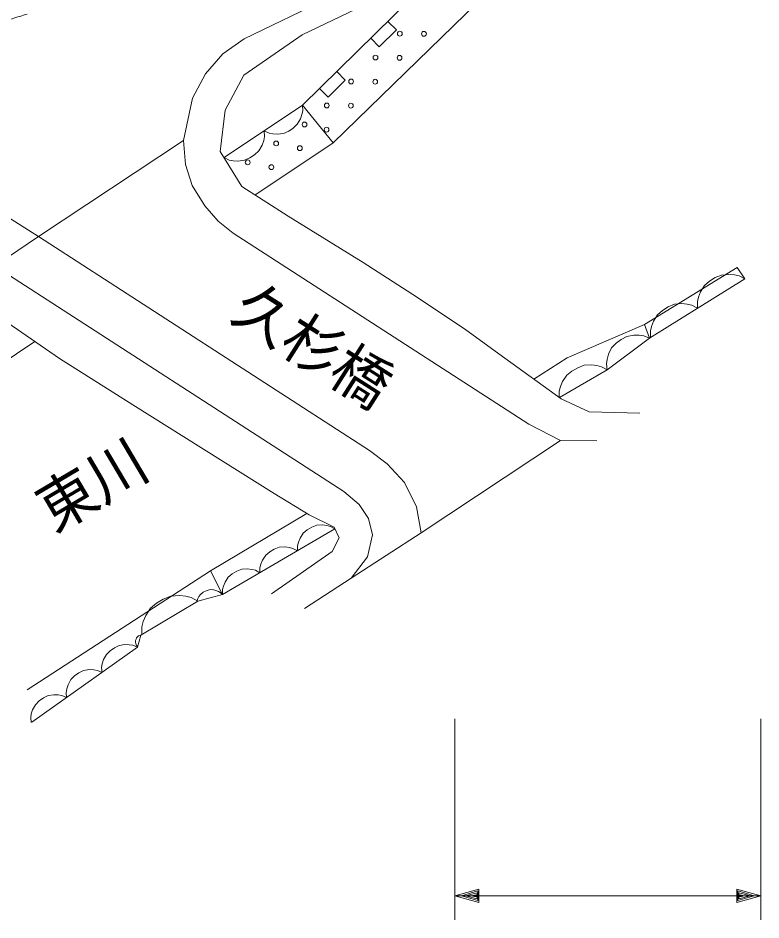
# Model space of a CAD drawing. Units: millimetres, scale not verified. Extents: x 40000 to 680000, y 20000 to 380000.
# Drawn here: x 516948 to 547722, y 242727 to 280070 of the extents above; entities that cross this region are included whole.
import ezdxf
from ezdxf.enums import TextEntityAlignment as Align

# ---------------------------------------------------------------- set-up
doc = ezdxf.new("R2010")
doc.units = ezdxf.units.MM
doc.header["$LTSCALE"] = 1000
doc.linetypes.add('CHAIN', pattern=[18.5, 12, -1.5, 3.5, -1.5])
for name, color, linetype, lineweight in [('M-BGD', 7, 'Continuous', 13), ('M-BMK', 2, 'CHAIN', 13), ('M-STR-HTXT', 7, 'Continuous', 13)]:
    doc.layers.add(name, color=color, linetype=linetype, lineweight=lineweight)
doc.layers.add('M-BGD-HTXT', color=7, linetype='Continuous')
doc.styles.add('ＭＳ ゴシック', font='')
doc.styles.get('ＭＳ ゴシック').set_extended_font_data('MS Gothic')

msp = doc.modelspace()

# ---------------------------------------------------------------- linework, layer by layer
at = {"layer": 'M-BGD'}
for p, q in [((528737, 276457), (535091, 282708)), ((532890, 282389), (526321, 279208)), ((533329, 281590), (528721, 279380)), ((535978, 280719), (530004, 274898)), ((532621, 279577), (532270, 279933)), ((528721, 279380), (526307, 277707)), ((531908, 278875), (532621, 279577)), ((526321, 279208), (525436, 278591)), ((531558, 279232), (531908, 278875)), ((525436, 278591), (524708, 277754)), ((530503, 277493), (530152, 277850)), ((524708, 277754), (524172, 276757)), ((526307, 277707), (525525, 276249)), ((529790, 276792), (530503, 277493)), ((529439, 277148), (529790, 276792)), ((524172, 276757), (523802, 274999)), ((525482, 274291), (528737, 276457)), ((528739, 276230), (528729, 276452)), ((530004, 274898), (528737, 276457)), ((525525, 276249), (525326, 274545)), ((528644, 275893), (528707, 276072)), ((528707, 276072), (528739, 276230)), ((528349, 275514), (528517, 275672)), ((528517, 275672), (528644, 275893)), ((527158, 275166), (527147, 275399)), ((527147, 275399), (527347, 275304)), ((527347, 275304), (527505, 275272)), ((527505, 275272), (527695, 275262)), ((527695, 275262), (527948, 275293)), ((527948, 275293), (528159, 275388)), ((528159, 275388), (528349, 275514)), ((517796, 271019), (523802, 274999)), ((523802, 274999), (523882, 274012)), ((530004, 274898), (526764, 272741)), ((527058, 274811), (527125, 275000)), ((527125, 275000), (527158, 275166)), ((525326, 274545), (526222, 273088)), ((526747, 274412), (526925, 274578)), ((526925, 274578), (527058, 274811)), ((525482, 274291), (525693, 274191)), ((525693, 274191), (525859, 274157)), ((525859, 274157), (526059, 274146)), ((526059, 274146), (526325, 274179)), ((526325, 274179), (526547, 274279)), ((526547, 274279), (526747, 274412)), ((523882, 274012), (524164, 273138)), ((524164, 273138), (524682, 272288)), ((526222, 273088), (528134, 271864)), ((517796, 271019), (515530, 272445)), ((524682, 272288), (525235, 271658)), ((528134, 271864), (531239, 269952)), ((525235, 271658), (525864, 271168)), ((525864, 271168), (538110, 263261)), ((515979, 269804), (517796, 271019)), ((531509, 262158), (517796, 271019)), ((515979, 269804), (530440, 260468)), ((531239, 269952), (533491, 268503)), ((542893, 267386), (546730, 269738)), ((546730, 269738), (547054, 269269)), ((547054, 269269), (543102, 266822)), ((545831, 269323), (545596, 269178)), ((546090, 269429), (545831, 269323)), ((546397, 269457), (546090, 269429)), ((546626, 269437), (546397, 269457)), ((546816, 269392), (546626, 269437)), ((547054, 269269), (546816, 269392)), ((545386, 268993), (545224, 268731)), ((545596, 269178), (545386, 268993)), ((514554, 268797), (518666, 265979)), ((533491, 268503), (535494, 267160)), ((545140, 268517), (545095, 268327)), ((545224, 268731), (545140, 268517)), ((544134, 268218), (543875, 268112)), ((544442, 268246), (544134, 268218)), ((544671, 268226), (544442, 268246)), ((544861, 268181), (544671, 268226)), ((545099, 268058), (544861, 268181)), ((545095, 268327), (545099, 268058)), ((543430, 267782), (543268, 267520)), ((543641, 267967), (543430, 267782)), ((543875, 268112), (543641, 267967)), ((539699, 265996), (542893, 267386)), ((542893, 267386), (543102, 266822)), ((543268, 267520), (543185, 267305)), ((535494, 267160), (537111, 265982)), ((543185, 267305), (543140, 267116)), ((543140, 267116), (543144, 266847)), ((517651, 266675), (515608, 265314)), ((543102, 266822), (541352, 265501)), ((541932, 266765), (541721, 266606)), ((542169, 266889), (541932, 266765)), ((542460, 266943), (542169, 266889)), ((542680, 266944), (542460, 266943)), ((542864, 266918), (542680, 266944)), ((543102, 266822), (542864, 266918)), ((541537, 266412), (541406, 266148)), ((541721, 266606), (541537, 266412)), ((518666, 265979), (521706, 264051)), ((537111, 265982), (539449, 264308)), ((538309, 265124), (539699, 265996)), ((541345, 265936), (541319, 265752)), ((541406, 266148), (541345, 265936)), ((540131, 265593), (539892, 265455)), ((540393, 265691), (540131, 265593)), ((540701, 265709), (540393, 265691)), ((540929, 265682), (540701, 265709)), ((541118, 265631), (540929, 265682)), ((541352, 265501), (541118, 265631)), ((541319, 265752), (541346, 265496)), ((541352, 265501), (539376, 264360)), ((539676, 265277), (539506, 265020)), ((539892, 265455), (539676, 265277)), ((539415, 264808), (539365, 264620)), ((539506, 265020), (539415, 264808)), ((539365, 264620), (539360, 264352)), ((521706, 264051), (527554, 260379)), ((539449, 264308), (540612, 263771)), ((540612, 263771), (542710, 263707)), ((538110, 263261), (539412, 262585)), ((533647, 258758), (539412, 262585)), ((539412, 262585), (540919, 262562)), ((532244, 261611), (531509, 262158)), ((532952, 260838), (532244, 261611)), ((533447, 259828), (532952, 260838)), ((527554, 260379), (529005, 259501)), ((530440, 260468), (531080, 259934)), ((531080, 259934), (531461, 259353)), ((524915, 257179), (528915, 259556)), ((533647, 258758), (533447, 259828)), ((529005, 259501), (530039, 258994)), ((531461, 259353), (531633, 258669)), ((530073, 258922), (525419, 256197)), ((528930, 258879), (528762, 258739)), ((529117, 258988), (528930, 258879)), ((529321, 259066), (529117, 258988)), ((529562, 259082), (529321, 259066)), ((529741, 259062), (529562, 259082)), ((529889, 259023), (529741, 259062)), ((530073, 258922), (529889, 259023)), ((530039, 258994), (530249, 258555)), ((528630, 258536), (528560, 258370)), ((528762, 258739), (528630, 258536)), ((530249, 258555), (529956, 257978)), ((530743, 256882), (533647, 258758)), ((531633, 258669), (531427, 257762)), ((527563, 258078), (527377, 257969)), ((527768, 258156), (527563, 258078)), ((528009, 258172), (527768, 258156)), ((528188, 258152), (528009, 258172)), ((528335, 258113), (528188, 258152)), ((528520, 258013), (528335, 258113)), ((528522, 258222), (528520, 258013)), ((528560, 258370), (528522, 258222)), ((527209, 257829), (527077, 257627)), ((527377, 257969), (527209, 257829)), ((529956, 257978), (527443, 256229)), ((531427, 257762), (530743, 256882)), ((526968, 257313), (526966, 257103)), ((527007, 257461), (526968, 257313)), ((527077, 257627), (527007, 257461)), ((517325, 252251), (524915, 257179)), ((524915, 257179), (525419, 256197)), ((525655, 256919), (525523, 256717)), ((525824, 257060), (525655, 256919)), ((526010, 257169), (525824, 257060)), ((526214, 257247), (526010, 257169)), ((526455, 257263), (526214, 257247)), ((526634, 257242), (526455, 257263)), ((526782, 257204), (526634, 257242)), ((526966, 257103), (526782, 257204)), ((525454, 256551), (525415, 256403)), ((525523, 256717), (525454, 256551)), ((528811, 255629), (530743, 256882)), ((525419, 256197), (524402, 255923)), ((524507, 256202), (524439, 256115)), ((524617, 256300), (524507, 256202)), ((524739, 256356), (524617, 256300)), ((524866, 256390), (524739, 256356)), ((524999, 256403), (524866, 256390)), ((525144, 256374), (524999, 256403)), ((525246, 256333), (525144, 256374)), ((525327, 256286), (525246, 256333)), ((525419, 256197), (525327, 256286)), ((525415, 256403), (525413, 256194)), ((524402, 255923), (522039, 254525)), ((522688, 255850), (522437, 255639)), ((522967, 256015), (522688, 255850)), ((523273, 256134), (522967, 256015)), ((523634, 256159), (523273, 256134)), ((523903, 256130), (523634, 256159)), ((524125, 256073), (523903, 256130)), ((524402, 255923), (524125, 256073)), ((524392, 256034), (524357, 255911)), ((524439, 256115), (524392, 256034)), ((522437, 255639), (522240, 255334)), ((522137, 255085), (522080, 254863)), ((522240, 255334), (522137, 255085)), ((522080, 254863), (522078, 254548)), ((521835, 254353), (521819, 254295)), ((521861, 254408), (521835, 254353)), ((521906, 254458), (521861, 254408)), ((522039, 254525), (521897, 254015)), ((521945, 254488), (521906, 254458)), ((521982, 254509), (521945, 254488)), ((522039, 254525), (521982, 254509)), ((521897, 254015), (517520, 250919)), ((520938, 253998), (520762, 253874)), ((521136, 254094), (520938, 253998)), ((521374, 254130), (521136, 254094)), ((521554, 254125), (521374, 254130)), ((521705, 254099), (521554, 254125)), ((521897, 254015), (521705, 254099)), ((521819, 254295), (521813, 254234)), ((521813, 254234), (521825, 254169)), ((521825, 254169), (521844, 254122)), ((521844, 254122), (521864, 254085)), ((521864, 254085), (521905, 254043)), ((520607, 253719), (520493, 253507)), ((520762, 253874), (520607, 253719)), ((520437, 253335), (520412, 253185)), ((520412, 253185), (520427, 252975)), ((520493, 253507), (520437, 253335)), ((519293, 252834), (519137, 252680)), ((519469, 252959), (519293, 252834)), ((519666, 253054), (519469, 252959)), ((519905, 253091), (519666, 253054)), ((520085, 253086), (519905, 253091)), ((520235, 253060), (520085, 253086)), ((520427, 252975), (520235, 253060)), ((519023, 252467), (518968, 252296)), ((519137, 252680), (519023, 252467)), ((518968, 252296), (518942, 252145)), ((518942, 252145), (518958, 251936)), ((517823, 251794), (517668, 251640)), ((517999, 251919), (517823, 251794)), ((518197, 252015), (517999, 251919)), ((518435, 252051), (518197, 252015)), ((518615, 252046), (518435, 252051)), ((518766, 252020), (518615, 252046)), ((518958, 251936), (518766, 252020)), ((517554, 251427), (517498, 251256)), ((517668, 251640), (517554, 251427)), ((517498, 251256), (517473, 251106)), ((517473, 251106), (517488, 250896))]:
    msp.add_line(p, q, dxfattribs=at)
for centre in [(532761, 279424), (533761, 279416), (531753, 278433), (532753, 278424), (530745, 277441), (531745, 277433), (529737, 276449), (530737, 276441), (528817, 275661), (529729, 275449), (527640, 274878), (528620, 274681), (526463, 274094), (527443, 273897)]:
    msp.add_circle(centre, 100, dxfattribs=at)
at = {"layer": 'M-BMK'}
msp.add_arc((490380, 366106), 90000, 268.00816, 295.42099, dxfattribs=at)
at = {"layer": 'M-STR-HTXT'}
for p, q in [((535041, 251050), (535041, 242727)), ((547722, 242727), (547722, 251050)), ((535041, 243727), (536041, 244007)), ((535321, 243727), (536001, 243927)), ((535481, 243727), (535961, 243847)), ((535961, 243847), (535961, 243607)), ((536001, 243927), (536001, 243527)), ((536041, 244007), (536041, 243447)), ((546722, 243447), (546722, 244007)), ((546722, 244007), (547722, 243727)), ((546762, 243527), (546762, 243927)), ((546762, 243927), (547442, 243727)), ((546802, 243607), (546802, 243847)), ((546802, 243847), (547282, 243727)), ((536041, 243447), (535041, 243727)), ((535041, 243727), (547722, 243727)), ((536001, 243527), (535321, 243727)), ((535961, 243607), (535481, 243727)), ((535721, 243727), (535921, 243767)), ((535921, 243687), (535721, 243727)), ((535921, 243767), (535921, 243687)), ((547722, 243727), (546722, 243447)), ((547442, 243727), (546762, 243527)), ((547282, 243727), (546802, 243607)), ((546842, 243687), (546842, 243767)), ((546842, 243767), (547042, 243727)), ((547042, 243727), (546842, 243687))]:
    msp.add_line(p, q, dxfattribs=at)

# ---------------------------------------------------------------- texts
at = {"layer": 'M-BGD-HTXT', "style": 'ＭＳ ゴシック', "width": 0.95}
for s, rotation, p in [('久杉橋', 327.507, (525381, 267185)), ('東川', 30.6, (518706, 258274))]:
    msp.add_text(s, height=1833, rotation=rotation, dxfattribs=at).set_placement(p, align=Align.BOTTOM_LEFT)

doc.saveas('drawing.dxf')
